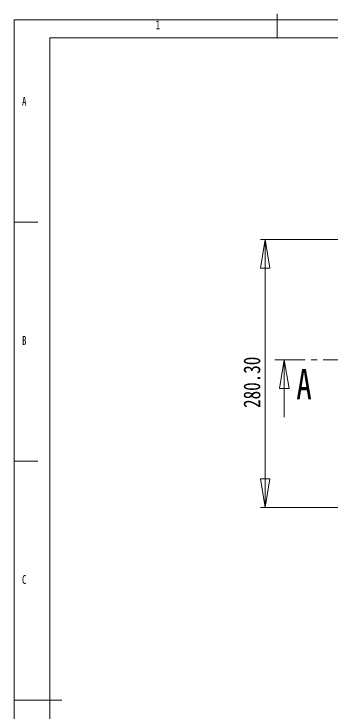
# Model space of a CAD drawing. Header units: millimetres. Extents: x 5 to 415, y 4 to 292.
# Drawn here: x 5 to 71.6, y 145.6 to 292 of the extents above; entities that cross this region are included whole.
import ezdxf

# ---------------------------------------------------------------- set-up
doc = ezdxf.new("R2010")
doc.units = ezdxf.units.MM
doc.linetypes.add('CENTER', pattern=[10.16, 6.35, -1.27, 1.27, -1.27])
doc.styles.add('SLDTEXTSTYLE0', font='TXT', dxfattribs={"width": 0.75})
doc.dimstyles.new('SLDDIMSTYLE0', dxfattribs={"dimtxt": 3.5, "dimasz": 6, "dimexe": 0, "dimexo": 0.0625, "dimgap": 0.875, "dimtad": 1, "dimlfac": 5, "dimrnd": 1e-09, "dimzin": 4, "dimdsep": 46, "dimtxsty": 'SLDTEXTSTYLE0', "dimblk1": 'CLOSED', "dimblk2": 'CLOSED', "dimsah": 1, "dimcen": 0.09, "dimadec": 0, "dimazin": 1, "dimtfac": 1, "dimtofl": 0, "dimtmove": 0, "dimatfit": 3, "dimldrblk": 'CLOSED', "dimfxl": 1, "dimfrac": 2, "dimtolj": 1, "dimtzin": 12, "dimarcsym": 0})

# ---------------------------------------------------------------- blocks, each defined once
blk = doc.blocks.new('_CLOSED')
at = {"color": 0, "linetype": 'ByBlock', "lineweight": -2}
for p, q in [((-1, 0.166667), (0, 0)), ((-1, 0.166667), (-1, -0.166667)), ((0, 0), (-1, -0.166667)), ((0, 0), (-1, 0))]:
    blk.add_line(p, q, dxfattribs=at)
blk = doc.blocks.new('*D3')
at = {"color": 7, "linetype": 'Continuous', "lineweight": 0}
for p, q in [((75.32, 244.83), (56.47, 244.83)), ((57.47, 188.77), (57.47, 244.83)), ((75.32, 188.77), (56.47, 188.77))]:
    blk.add_line(p, q, dxfattribs=at)
at = {"color": 7, "linetype": 'Continuous', "lineweight": 0, "xscale": 6, "yscale": 6}
for p, rotation in [((57.47, 244.83, 6.94), 90.0000000000004), ((57.47, 188.77, 6.94), 270.0000000000004)]:
    blk.add_blockref('_CLOSED', p, dxfattribs=dict(at, rotation=rotation))
at = {"color": 7, "linetype": 'Continuous', "lineweight": 0, "insert": (52.95, 209.62), "char_height": 3.5, "attachment_point": 1, "rotation": 90, "style": 'SLDTEXTSTYLE0'}
blk.add_mtext('280.30', dxfattribs=at)

msp = doc.modelspace()

# ---------------------------------------------------------------- linework, layer by layer
at = {"color": 7, "linetype": 'Continuous', "lineweight": 0}
for p, q in [((60, 287), (60, 292)), ((415, 290.8068), (5, 290.8068)), ((5, 290.8068), (5, 3.8068)), ((410, 287), (12.4509, 287)), ((12.4509, 287), (12.4509, 10)), ((10, 248.5), (5, 248.5)), ((61.4702, 207.6659), (61.4702, 219.6659)), ((5, 198.5), (10, 198.5)), ((5, 148.5), (15, 148.5))]:
    msp.add_line(p, q, dxfattribs=at)
at = {"color": 7, "linetype": 'CENTER', "lineweight": 0}
msp.add_line((59.4702, 219.6659), (165.1585, 219.6659), dxfattribs=at)

# ---------------------------------------------------------------- block references
at = {"color": 7, "linetype": 'Continuous', "lineweight": 0, "xscale": 6, "yscale": 6, "rotation": 90.0000000000004}
msp.add_blockref('_CLOSED', (61.4702, 219.6659), dxfattribs=at)

# ---------------------------------------------------------------- texts
at = {"color": 7, "linetype": 'Continuous', "lineweight": 0, "char_height": 1.8521, "attachment_point": 1, "style": 'SLDTEXTSTYLE0'}
for s, insert in [('1', (34.5833, 290.668)), ('A', (6.6667, 274.668)), ('B', (6.6667, 224.668)), ('C', (6.6667, 174.668))]:
    msp.add_mtext(s, dxfattribs=dict(at, insert=insert))
at = {"color": 7, "linetype": 'Continuous', "insert": (63.9767, 217.7569), "char_height": 6.35, "attachment_point": 1, "style": 'SLDTEXTSTYLE0'}
msp.add_mtext('A', dxfattribs=at)

# ---------------------------------------------------------------- dimensions: what is measured, and where the dimension line sits
at = {"color": 7, "linetype": 'Continuous', "lineweight": 0}
dim = msp.add_linear_dim(base=(57.4665, 244.8284), p1=(76.3157, 188.7684), p2=(76.3157, 244.8284), angle=90, dimstyle='SLDDIMSTYLE0', dxfattribs=at)
dim.commit()
dim.dimension.update_dxf_attribs({"geometry": '*D3', "text_midpoint": (57.4665, 216.734), "dimtype": 160})

doc.saveas('drawing.dxf')
